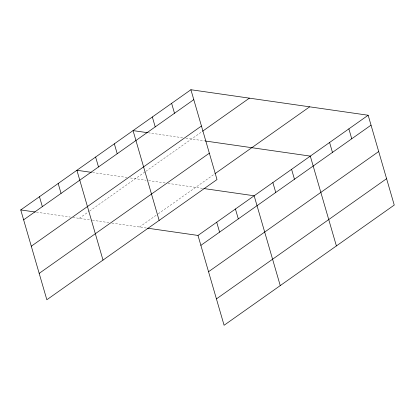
<?xml version="1.0" encoding="UTF-8"?>
<svg xmlns="http://www.w3.org/2000/svg" width="415" height="415" viewBox="0 0 415 415"><rect width="100%" height="100%" fill="white"/><g stroke="black" fill="none" stroke-linecap="round" stroke-linejoin="round"><path stroke-width="0.31" stroke-dasharray="2.08 1.56" d="M79.239 218.352L89.121 211.375M89.64 211.007L145.271 171.711M145.795 171.343L201.97 131.659M139.507 227.026L157.705 214.171M158.224 213.808L214.373 174.139M148.15 132.774L183.368 137.847M185.884 138.205L204.73 140.918M92.628 172.531L127.218 177.511M130.362 177.962L146.064 180.224M148.575 180.587L165.528 183.025M168.039 183.388L202.577 188.358M36.473 212.2L70.436 217.087M72.952 217.45L91.798 220.163M92.426 220.251L109.373 222.689M111.884 223.052L147.055 228.115"/><path stroke-width="0.62" d="M190.91 89.733L217.004 179.555L46.843 299.755L20.75 209.933L190.91 89.733L368.157 115.246L394.25 205.067L224.09 325.267L197.997 235.445L147.683 228.203M23.629 219.841L193.789 99.642M31.291 246.214L201.446 126.015M202.489 131.29L249.399 98.153M39.181 273.381L209.342 153.182M214.897 173.771L309.663 106.826M197.997 235.445L368.157 115.246M200.876 245.353L371.036 125.154M208.538 271.726L378.698 151.527M216.433 298.893L386.588 178.694M147.522 132.686L133.054 130.601L159.147 220.422M205.358 141.012L310.301 156.113L336.394 245.934M91.367 172.35L76.905 170.269L102.998 260.086M203.832 188.54L254.151 195.781L280.244 285.598M20.75 209.933L35.218 212.018M348.87 128.868L351.749 138.776M329.588 142.49L332.467 152.398M291.584 169.336L294.463 179.244M272.868 182.559L275.747 192.467M235.43 209.004L238.309 218.913M216.713 222.222L219.592 232.135M171.623 103.356L174.502 113.264M152.341 116.978L155.215 126.891M114.338 143.823L117.217 153.732M95.621 157.046L98.5 166.954M58.183 183.492L61.062 193.4M39.467 196.71L42.346 206.623"/></g></svg>
